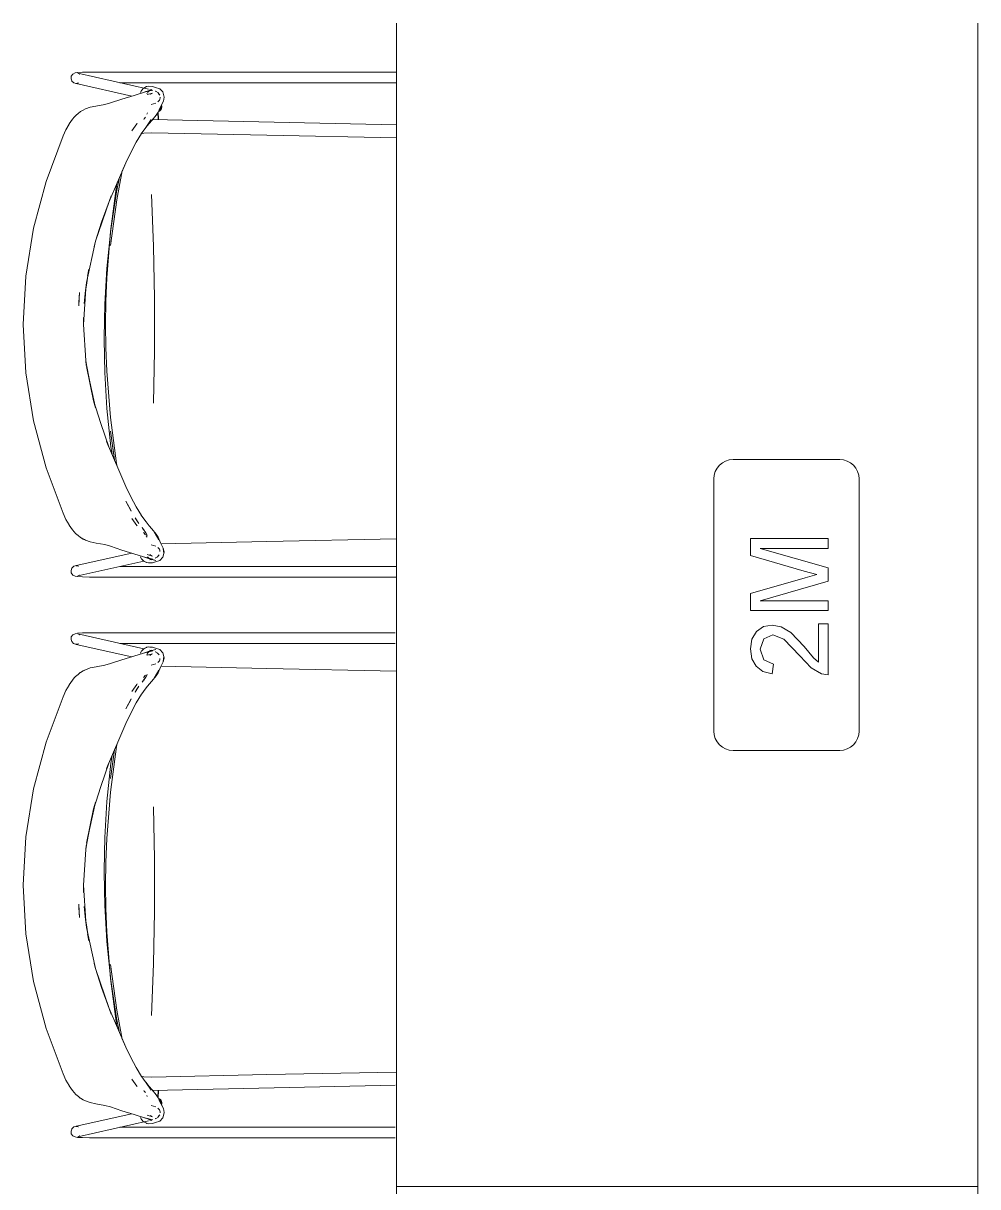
# Model space of a CAD drawing. Header units: millimetres. Extents: x 79795 to 317870, y -36033 to 97293.
# Drawn here: x 191839 to 192824, y 31707 to 32907 of the extents above; entities that cross this region are included whole.
import ezdxf

# ---------------------------------------------------------------- set-up
doc = ezdxf.new("R2010")
doc.units = ezdxf.units.MM
doc.header["$MEASUREMENT"] = 0
doc.layers.add('G-IMPT', color=8, linetype='CONTINUOUS', lineweight=9)
doc.layers.add('I-FURN', color=8, linetype='CONTINUOUS', lineweight=9)

msp = doc.modelspace()

# ---------------------------------------------------------------- linework, layer by layer
at = {"layer": 'G-IMPT'}
for p, q in [((191892.8, 32856.2), (191890.4, 32855)), ((191895.2, 32856.5), (191892.8, 32856.2)), ((191900.4, 32856.8), (191895.2, 32856.5)), ((191907.6, 32857), (191900.4, 32856.8)), ((191907.6, 32857), (191913.9, 32857)), ((192224.4, 32857), (191913.9, 32857)), ((191888.6, 32850.2), (191888.9, 32852.8)), ((191888.6, 32850.2), (191889.3, 32848)), ((191890.4, 32855), (191888.9, 32852.8)), ((191889.6, 32847.7), (191889.3, 32848)), ((191889.6, 32847.7), (191891.4, 32845.9)), ((191891.4, 32845.9), (191891.1, 32846.2)), ((191893.9, 32845.1), (191891.4, 32845.9)), ((191896.2, 32845.8), (191893.7, 32845.3)), ((191896, 32845.7), (191893.7, 32845.3)), ((191893.9, 32845.1), (191951.5, 32832.2)), ((191968.4, 32839.5), (191895.5, 32855.9)), ((191895.5, 32855.9), (191897.6, 32854.9)), ((191897.4, 32855.1), (191897.6, 32854.9)), ((192224.4, 32846.1), (191939, 32846.1)), ((191953.6, 32832.9), (191941.2, 32829)), ((191965.4, 32836.7), (191953.6, 32832.9)), ((191960.4, 32836.1), (191961.6, 32838.5)), ((191960.4, 32836), (191961.6, 32838.5)), ((191961.5, 32838.3), (191960.4, 32836)), ((191960.4, 32836.1), (191960.4, 32836)), ((191961.5, 32838.3), (191961.6, 32838.5)), ((191963.4, 32840.4), (191961.6, 32838.5)), ((191963.4, 32840.4), (191963.7, 32840.6)), ((191966.6, 32842), (191963.7, 32840.6)), ((191972.9, 32838.5), (191964.7, 32836.5)), ((191970.6, 32838.4), (191964.7, 32836.5)), ((191965.4, 32836.7), (191972.9, 32838.5)), ((191966.9, 32842.1), (191966.6, 32842)), ((191966.9, 32842.1), (191968.6, 32842.4)), ((191967, 32834.6), (191967.7, 32836)), ((191972.8, 32835.4), (191967.3, 32833.8)), ((191969.4, 32837.8), (191968, 32836.3)), ((191968.3, 32837.6), (191971.5, 32839.1)), ((191968.3, 32837.6), (191970.6, 32838.4)), ((191972.6, 32842.2), (191968.6, 32842.4)), ((191969.4, 32837.8), (191971.5, 32839.1)), ((191971.9, 32838.7), (191969.9, 32839.2)), ((191970.5, 32834.1), (191971.5, 32835.1)), ((191970.5, 32834.1), (191971.1, 32834.8)), ((191972.8, 32835.4), (191970.7, 32834.4)), ((191971.5, 32835.1), (191970.7, 32834.4)), ((191972.6, 32842.2), (191975.8, 32841.2)), ((191975.4, 32837.5), (191977.1, 32836.7)), ((191980.1, 32839.8), (191975.8, 32841.2)), ((191975.9, 32837.2), (191977.1, 32836.7)), ((191979.9, 32833.8), (191977.7, 32836.4)), ((191978.9, 32834.8), (191980.1, 32833.2)), ((191978.9, 32834.8), (191979.3, 32834.3)), ((191980.1, 32833.2), (191979.3, 32834.3)), ((191980.1, 32839.8), (191983.2, 32836.6)), ((191983.2, 32836.6), (191983.7, 32835.2)), ((191983.7, 32835.2), (191984.8, 32831)), ((191903.4, 32819), (191908.3, 32820.8)), ((191914.3, 32821.9), (191908.3, 32820.8)), ((191914.3, 32821.9), (191923.6, 32823.5)), ((191923.6, 32823.5), (191929.2, 32825.2)), ((191941.2, 32829), (191929.2, 32825.2)), ((191976.2, 32824.9), (191971.4, 32823.6)), ((191979.8, 32828.2), (191978.1, 32826.3)), ((191978.4, 32815.7), (191980.6, 32820.5)), ((191984, 32827), (191979.6, 32818.5)), ((191980.6, 32820.5), (191979.6, 32818.5)), ((191979.8, 32828.2), (191980.1, 32828.7)), ((191980.1, 32828.7), (191980.5, 32830.7)), ((191980.6, 32831.3), (191980.5, 32830.7)), ((191984, 32827), (191984.8, 32831)), ((191886.8, 32803.5), (191890.2, 32808.3)), ((191890.2, 32808.3), (191891.9, 32810.4)), ((191893.7, 32812.3), (191891.9, 32810.4)), ((191896.2, 32814.5), (191893.7, 32812.3)), ((191898.1, 32816), (191896.2, 32814.5)), ((191898.1, 32816), (191898.5, 32816.3)), ((191898.5, 32816.3), (191901.1, 32817.8)), ((191903.4, 32819), (191901.1, 32817.8)), ((191963.8, 32808.2), (191964.2, 32808.8)), ((191965.3, 32810.4), (191964.2, 32808.8)), ((191967, 32813.5), (191967.5, 32814.9)), ((191976.4, 32812.6), (191972.1, 32807.2)), ((191972.5, 32808.2), (192145.4, 32804.3)), ((191978.4, 32815.7), (191976.4, 32812.6)), ((191978.2, 32815.3), (191978.5, 32808)), ((191978.2, 32815.3), (191978.5, 32808)), ((191978.9, 32808.3), (191978.6, 32816.1)), ((191880.6, 32791.2), (191883.4, 32797.6)), ((191883.4, 32797.6), (191886.6, 32803.2)), ((191886.8, 32803.5), (191886.6, 32803.2)), ((191956.5, 32803.8), (191951.2, 32796.5)), ((191956.8, 32804.3), (191956.5, 32803.8)), ((191966.2, 32800.2), (191960.7, 32792.9)), ((191971.3, 32808), (191965.7, 32799.7)), ((191969.2, 32804), (191965.7, 32799.7)), ((191971.3, 32808), (191966.2, 32800.2)), ((191969.2, 32804), (191972.1, 32807.2)), ((192224.4, 32802.7), (192145.4, 32804.3)), ((191863, 32744.3), (191880.6, 32791.2)), ((191950.4, 32774.2), (191955.9, 32784.7)), ((191955.9, 32784.7), (191961.3, 32793.6)), ((191960.7, 32793.4), (191963.6, 32794.1)), ((191960.7, 32792.9), (191961.3, 32793.6)), ((191963.6, 32794.1), (191971.9, 32794.5)), ((191971.9, 32794.5), (192090.8, 32791.8)), ((192224.4, 32789.1), (192090.8, 32791.8)), ((191950.4, 32774.2), (191945.2, 32763.6)), ((191927.9, 32723.6), (191945.1, 32763.6)), ((191941, 32754.3), (191945.1, 32763.6)), ((191941, 32754.3), (191945.2, 32763.6)), ((191935.7, 32733.5), (191938.6, 32748.6)), ((191935.8, 32725.3), (191941.5, 32755.2)), ((191941.5, 32755.2), (191935.9, 32725.4)), ((191850, 32695.9), (191863, 32744.3)), ((191929.2, 32692.5), (191935.6, 32739.8)), ((191935.6, 32739.8), (191936.2, 32743)), ((191930.1, 32729.4), (191927.9, 32723.6)), ((191930.1, 32729.4), (191927.9, 32723.7)), ((191929.4, 32678.1), (191935.9, 32725.4)), ((191935.8, 32725.3), (191929.4, 32678.1)), ((191935.7, 32733.5), (191929.8, 32694.3)), ((191971.5, 32730.7), (191973.6, 32677.5)), ((191927.9, 32723.6), (191913.8, 32682.5)), ((191927.9, 32723.7), (191919.9, 32702.2)), ((191927.9, 32723.6), (191919.9, 32702.2)), ((191913.8, 32682.5), (191919.9, 32702.2)), ((191919.9, 32702.2), (191913.9, 32682.5)), ((191850, 32695.9), (191841.9, 32646.5)), ((191925.4, 32644.7), (191929.2, 32692.5)), ((191929.8, 32694.3), (191925.7, 32654.6)), ((191904.5, 32640), (191913.8, 32682.5)), ((191913.8, 32682.5), (191912.4, 32677.3)), ((191912.4, 32677.3), (191913.9, 32682.5)), ((191974.6, 32623.6), (191973.6, 32677.5)), ((191907, 32653.8), (191904.9, 32639.7)), ((191907, 32653.8), (191905.7, 32646.6)), ((191925.7, 32654.6), (191923.6, 32617.5)), ((191839.3, 32596.6), (191841.9, 32646.5)), ((191925.4, 32644.7), (191924.4, 32620.7)), ((191897.3, 32629.7), (191896.6, 32616.1)), ((191896.7, 32619.5), (191897.3, 32629.7)), ((191901.5, 32596.6), (191903.8, 32633.5)), ((191904.5, 32640), (191902.1, 32618.3)), ((191902.1, 32618.3), (191903.2, 32628.6)), ((191904.5, 32640), (191903.2, 32628.6)), ((191904.9, 32639.7), (191903.2, 32628.6)), ((191903.8, 32633.5), (191903.2, 32628.6)), ((191923.6, 32617.5), (191923.2, 32601.2)), ((191924.4, 32620.7), (191924.1, 32596.6)), ((191974.6, 32623.6), (191974.6, 32569.6)), ((191901.5, 32596.6), (191901.6, 32604)), ((191901.5, 32596.6), (191901.6, 32604)), ((191839.3, 32596.6), (191841.9, 32546.7)), ((191903.9, 32559.6), (191901.5, 32596.6)), ((191923.2, 32601.2), (191922.8, 32582.4)), ((191924.1, 32596.6), (191924.4, 32572.5)), ((191923.2, 32563.5), (191922.8, 32582.4)), ((191925.4, 32548.5), (191924.4, 32572.5)), ((191973.6, 32515.6), (191974.6, 32569.6)), ((191903.8, 32559.6), (191904.9, 32553.3)), ((191903.8, 32559.6), (191904.2, 32556.4)), ((191903.9, 32559.6), (191904.4, 32554.3)), ((191923.2, 32563.5), (191923.6, 32547.2)), ((191850, 32497.3), (191841.9, 32546.7)), ((191913.8, 32510.7), (191904.5, 32553.2)), ((191911.9, 32517.8), (191904.5, 32553.2)), ((191904.9, 32553.3), (191911.9, 32517.8)), ((191925.7, 32510.2), (191923.6, 32547.2)), ((191929.2, 32500.6), (191925.4, 32548.5)), ((191913.8, 32510.7), (191911.9, 32517.8)), ((191911.9, 32517.8), (191914.1, 32510.8)), ((191919.3, 32494.6), (191914.1, 32510.8)), ((191925.7, 32510.2), (191929.8, 32470.4)), ((191863, 32448.9), (191850, 32497.3)), ((191929.2, 32500.6), (191935.6, 32453.4)), ((191919.3, 32494.6), (191927.9, 32469.5)), ((191933.4, 32457), (191929.4, 32486.6)), ((191933.4, 32456.9), (191929.4, 32486.6)), ((191927.9, 32469.5), (191925.3, 32476)), ((191945.2, 32429.6), (191925.3, 32476)), ((191930.9, 32462.8), (191929.8, 32470.4)), ((191863, 32448.9), (191880.5, 32402.1)), ((191935.6, 32453.4), (191936.1, 32450.7)), ((191945.2, 32429.6), (191950.4, 32419)), ((191950.7, 32404.2), (191945.2, 32414.6)), ((191945.2, 32414.6), (191950.2, 32405.1)), ((191950.4, 32419), (191955.9, 32408.5)), ((191880.5, 32402.1), (191883.4, 32395.6)), ((191950.7, 32404.2), (191950.2, 32405.1)), ((191961.3, 32399.6), (191955.9, 32408.5)), ((191966.2, 32393), (191960.7, 32400.3)), ((191961.3, 32399.6), (191960.7, 32400.3)), ((191886.6, 32390), (191883.4, 32395.6)), ((191886.6, 32390), (191886.8, 32389.7)), ((191890.2, 32384.8), (191886.8, 32389.7)), ((191951.2, 32396.7), (191956.5, 32389.4)), ((191958.7, 32391.4), (191954.7, 32397.3)), ((191954.7, 32397.3), (191956, 32395.4)), ((191958.7, 32391.4), (191956, 32395.4)), ((191956.8, 32388.9), (191956.5, 32389.4)), ((191966.2, 32393), (191969.2, 32389.2)), ((191972.1, 32386), (191969.2, 32389.2)), ((191890.2, 32384.8), (191891.9, 32382.8)), ((191893.7, 32380.9), (191891.9, 32382.8)), ((191893.7, 32380.9), (191894.3, 32380.4)), ((191896.2, 32378.7), (191894.3, 32380.4)), ((191898.1, 32377.2), (191896.2, 32378.7)), ((191902.4, 32374.8), (191898.1, 32377.2)), ((191898.1, 32377.2), (191898.5, 32376.9)), ((191898.1, 32377.2), (191903.4, 32374.2)), ((191898.5, 32376.9), (191901.1, 32375.4)), ((191962.3, 32386.6), (191961.9, 32387.2)), ((191964, 32384.1), (191961.9, 32387.2)), ((191962.3, 32386.6), (191964, 32384.1)), ((191965.5, 32379.9), (191963.3, 32382.3)), ((191965.6, 32382.2), (191963.8, 32385)), ((191964.2, 32384.4), (191963.8, 32385)), ((191965.6, 32382.2), (191964.2, 32384.4)), ((191965.6, 32382.2), (191965.3, 32382.8)), ((191967.2, 32379), (191965.3, 32382.8)), ((191965.6, 32382.2), (191967.2, 32379)), ((191966.3, 32378.7), (191967.1, 32377.5)), ((191976.4, 32380.6), (191972.1, 32386)), ((191976.6, 32379.3), (191974.3, 32383)), ((191974.3, 32383), (191979.1, 32374.7)), ((191978.4, 32377.5), (191976.4, 32380.6)), ((191976.6, 32379.3), (191979.1, 32374.7)), ((191978.4, 32377.5), (191980.9, 32371.4)), ((191901.1, 32375.4), (191903.4, 32374.2)), ((191902.4, 32374.8), (191903.4, 32374.2)), ((191908.3, 32372.4), (191903.4, 32374.2)), ((191914.4, 32371.3), (191908.3, 32372.4)), ((191923.6, 32369.7), (191914.4, 32371.3)), ((191923.6, 32369.7), (191929.2, 32368)), ((191929.2, 32368), (191941.2, 32364.1)), ((191941.2, 32364.1), (191962.3, 32357.4)), ((191976.2, 32368.2), (191971.4, 32369.6)), ((191979.8, 32365), (191978.3, 32366.7)), ((191979.8, 32365), (191980.3, 32364.1)), ((191980.4, 32362.5), (191980.3, 32364.1)), ((191983.9, 32365.4), (191980.9, 32371.4)), ((191981.4, 32370.4), (192090.8, 32372.9)), ((191984.8, 32362.2), (191983.6, 32365.8)), ((191984.4, 32360.8), (191983.6, 32365.8)), ((191984.4, 32360.8), (191983.9, 32365.4)), ((192090.8, 32372.9), (192224.4, 32375.6)), ((191951.3, 32361), (191893.9, 32348.1)), ((191895.5, 32337.3), (191963.7, 32352.6)), ((191960.4, 32357.1), (191960.4, 32357.2)), ((191960.4, 32357.1), (191961.5, 32354.8)), ((191961.5, 32354.8), (191961.6, 32354.6)), ((191963.7, 32352.6), (191961.6, 32354.6)), ((191961.9, 32354.4), (191963.4, 32352.7)), ((191961.9, 32354.4), (191963.7, 32352.6)), ((191970.6, 32354.8), (191962.3, 32357.4)), ((191966.9, 32351.1), (191963.4, 32352.7)), ((191963.4, 32352.7), (191966.6, 32351.1)), ((191963.4, 32352.7), (191963.7, 32352.6)), ((191966.9, 32351.1), (191963.7, 32352.6)), ((191972.9, 32354.7), (191964.8, 32356.7)), ((191964.8, 32356.7), (191966, 32356.4)), ((191972.9, 32354.7), (191966, 32356.4)), ((191972.8, 32357.8), (191967.3, 32359.4)), ((191969.4, 32355.4), (191967.7, 32357.2)), ((191971.5, 32354), (191968.3, 32355.6)), ((191976.2, 32353.2), (191968.3, 32355.6)), ((191971.5, 32354), (191969.4, 32355.4)), ((191969.9, 32354), (191971.8, 32354.5)), ((191971.5, 32358.1), (191970.1, 32359.5)), ((191970.1, 32359.5), (191971, 32358.4)), ((191971.5, 32358.1), (191970.4, 32359)), ((191972.8, 32357.8), (191970.4, 32359)), ((191976.2, 32353.2), (191970.6, 32354.8)), ((191975.8, 32352), (191972.6, 32351)), ((191977.1, 32356.4), (191975.5, 32355.7)), ((191975.8, 32352), (191980.1, 32353.4)), ((191975.9, 32356), (191977.1, 32356.4)), ((191979.6, 32359), (191977.6, 32356.7)), ((191983.2, 32356.6), (191980.1, 32353.4)), ((191983.7, 32357.9), (191983.2, 32356.6)), ((191984.8, 32362.2), (191983.7, 32357.9)), ((191889.3, 32345.2), (191888.6, 32343)), ((191888.9, 32340.4), (191888.6, 32343)), ((191890.4, 32338.2), (191888.9, 32340.4)), ((191889.3, 32345.2), (191891.1, 32347)), ((191891.4, 32347.3), (191891.1, 32347)), ((191893.9, 32348.1), (191891.4, 32347.3)), ((191896.2, 32347.4), (191893.7, 32347.9)), ((191896, 32347.5), (191893.7, 32347.9)), ((191939, 32347.1), (192224.4, 32347.1)), ((191966.9, 32351.1), (191966.6, 32351.1)), ((191966.9, 32351.1), (191968.6, 32350.8)), ((191969.8, 32350.9), (191968.6, 32350.8)), ((191972.6, 32351), (191969.8, 32350.9)), ((191892.8, 32337), (191890.4, 32338.2)), ((191892.8, 32337), (191895.2, 32336.7)), ((191895.2, 32336.7), (191900.4, 32336.4)), ((191895.5, 32337.3), (191897.6, 32338.3)), ((191897.6, 32338.3), (191897.4, 32338.1)), ((191900.4, 32336.4), (191907.6, 32336.2)), ((191913.9, 32336.2), (191907.6, 32336.2)), ((192224.4, 32336.2), (191913.9, 32336.2)), ((191888.9, 32274.5), (191888.6, 32271.8)), ((191889.3, 32269.7), (191888.6, 32271.8)), ((191890.4, 32276.6), (191888.9, 32274.5)), ((191889.3, 32269.7), (191891.1, 32267.8)), ((191892.8, 32277.8), (191890.4, 32276.6)), ((191892.8, 32277.8), (191895.2, 32278.2)), ((191895.2, 32278.2), (191900.4, 32278.5)), ((191895.5, 32277.6), (191963.7, 32262.2)), ((191895.5, 32277.6), (191897.6, 32276.6)), ((191897.6, 32276.6), (191897.4, 32276.8)), ((191900.4, 32278.5), (191907.6, 32278.6)), ((191913.9, 32278.7), (191907.6, 32278.6)), ((192223.3, 32278.7), (191913.9, 32278.7)), ((191891.4, 32267.5), (191891.1, 32267.8)), ((191893.9, 32266.7), (191891.4, 32267.5)), ((191896.2, 32267.4), (191893.7, 32267)), ((191896, 32267.3), (191893.7, 32267)), ((191951.3, 32253.9), (191893.9, 32266.7)), ((191939, 32267.8), (192223.3, 32267.8)), ((191941.2, 32250.7), (191962.3, 32257.5)), ((191960.4, 32257.8), (191961.5, 32260)), ((191960.4, 32257.8), (191960.4, 32257.6)), ((191961.5, 32260), (191961.6, 32260.2)), ((191963.7, 32262.3), (191961.6, 32260.2)), ((191961.9, 32260.5), (191963.7, 32262.3)), ((191961.9, 32260.5), (191963.4, 32262.1)), ((191970.6, 32260), (191962.3, 32257.5)), ((191966.9, 32263.8), (191963.4, 32262.1)), ((191963.4, 32262.1), (191966.6, 32263.7)), ((191963.4, 32262.1), (191963.7, 32262.3)), ((191966.9, 32263.8), (191963.7, 32262.3)), ((191972.9, 32260.2), (191964.8, 32258.1)), ((191964.8, 32258.1), (191966, 32258.5)), ((191972.9, 32260.2), (191966, 32258.5)), ((191966.9, 32263.8), (191966.6, 32263.7)), ((191966.8, 32255.8), (191967.7, 32257.7)), ((191966.9, 32263.8), (191968.6, 32264.1)), ((191972.8, 32257), (191967.3, 32255.5)), ((191969.4, 32259.5), (191967.7, 32257.7)), ((191976.2, 32261.6), (191968.3, 32259.3)), ((191971.5, 32260.8), (191968.3, 32259.3)), ((191969.8, 32264), (191968.6, 32264.1)), ((191971.5, 32260.8), (191969.4, 32259.5)), ((191972.6, 32263.8), (191969.8, 32264)), ((191969.9, 32260.8), (191971.8, 32260.4)), ((191971.5, 32256.8), (191970.1, 32255.3)), ((191970.1, 32255.3), (191971, 32256.4)), ((191972.8, 32257), (191970.4, 32255.8)), ((191971.5, 32256.8), (191970.4, 32255.8)), ((191976.2, 32261.6), (191970.6, 32260)), ((191975.8, 32262.8), (191972.6, 32263.8)), ((191977.1, 32258.4), (191975.5, 32259.2)), ((191975.8, 32262.8), (191980.1, 32261.5)), ((191975.9, 32258.9), (191977.1, 32258.4)), ((191979.6, 32255.9), (191977.6, 32258.1)), ((191983.2, 32258.2), (191980.1, 32261.5)), ((191983.7, 32256.9), (191983.2, 32258.2)), ((191984.8, 32252.7), (191983.7, 32256.9)), ((191923.6, 32245.2), (191914.4, 32243.6)), ((191923.6, 32245.2), (191929.2, 32246.9)), ((191929.2, 32246.9), (191941.2, 32250.7)), ((191976.2, 32246.6), (191971.4, 32245.3)), ((191979.8, 32249.8), (191978.3, 32248.2)), ((191979.8, 32249.8), (191980.3, 32250.8)), ((191980.4, 32252.3), (191980.3, 32250.8)), ((191983.9, 32249.4), (191980.9, 32243.4)), ((191981.4, 32244.4), (192090.8, 32241.9)), ((191984.4, 32254.1), (191983.6, 32249)), ((191984.8, 32252.7), (191983.6, 32249)), ((191984.4, 32254.1), (191983.9, 32249.4)), ((191890.2, 32230), (191891.9, 32232.1)), ((191893.7, 32233.9), (191891.9, 32232.1)), ((191893.7, 32233.9), (191894.3, 32234.4)), ((191896.2, 32236.2), (191894.3, 32234.4)), ((191898.1, 32237.7), (191896.2, 32236.2)), ((191898.1, 32237.7), (191903.4, 32240.6)), ((191902.4, 32240.1), (191898.1, 32237.7)), ((191898.1, 32237.7), (191898.5, 32237.9)), ((191898.5, 32237.9), (191901.1, 32239.4)), ((191901.1, 32239.4), (191903.4, 32240.6)), ((191902.4, 32240.1), (191903.4, 32240.6)), ((191908.3, 32242.4), (191903.4, 32240.6)), ((191914.4, 32243.6), (191908.3, 32242.4)), ((191965.5, 32234.9), (191963.3, 32232.5)), ((191965.6, 32232.6), (191963.8, 32229.9)), ((191965.6, 32232.6), (191964.2, 32230.4)), ((191967.2, 32235.8), (191965.3, 32232)), ((191965.6, 32232.6), (191965.3, 32232)), ((191965.6, 32232.6), (191967.2, 32235.8)), ((191976.4, 32234.3), (191972.1, 32228.8)), ((191974.3, 32231.9), (191979.1, 32240.2)), ((191976.6, 32235.5), (191974.3, 32231.9)), ((191978.4, 32237.3), (191976.4, 32234.3)), ((191976.6, 32235.5), (191979.1, 32240.2)), ((191978.4, 32237.3), (191980.9, 32243.4)), ((192090.8, 32241.9), (192224.4, 32239.2)), ((191886.6, 32224.8), (191883.4, 32219.2)), ((191886.6, 32224.8), (191886.8, 32225.1)), ((191890.2, 32230), (191886.8, 32225.1)), ((191951.2, 32218.2), (191956.5, 32225.5)), ((191958.7, 32223.5), (191954.7, 32217.5)), ((191958.7, 32223.5), (191956, 32219.5)), ((191956.8, 32226), (191956.5, 32225.5)), ((191966.2, 32221.9), (191960.7, 32214.5)), ((191964, 32230.8), (191961.9, 32227.7)), ((191962.3, 32228.3), (191961.9, 32227.7)), ((191962.3, 32228.3), (191964, 32230.8)), ((191964.2, 32230.4), (191963.8, 32229.9)), ((191966.2, 32221.9), (191969.2, 32225.6)), ((191972.1, 32228.8), (191969.2, 32225.6)), ((191863, 32166), (191880.5, 32212.7)), ((191880.5, 32212.7), (191883.4, 32219.2)), ((191950.7, 32210.7), (191945.2, 32200.3)), ((191945.2, 32200.3), (191950.2, 32209.7)), ((191950.7, 32210.7), (191950.2, 32209.7)), ((191954.7, 32217.5), (191956, 32219.5)), ((191961.3, 32215.3), (191955.9, 32206.3)), ((191961.3, 32215.3), (191960.7, 32214.5)), ((191950.4, 32195.9), (191955.9, 32206.3)), ((191945.2, 32185.3), (191925.3, 32138.9)), ((191945.2, 32185.3), (191950.4, 32195.9)), ((191863, 32166), (191850, 32117.6)), ((191929.2, 32114.2), (191935.6, 32161.5)), ((191935.6, 32161.5), (191936.1, 32164.1)), ((191933.4, 32157.9), (191929.4, 32128.3)), ((191933.4, 32157.9), (191929.4, 32128.3)), ((191930.9, 32152.1), (191929.8, 32144.4)), ((191919.3, 32120.3), (191927.9, 32145.3)), ((191927.9, 32145.3), (191925.3, 32138.9)), ((191925.7, 32104.7), (191929.8, 32144.4)), ((191850, 32117.6), (191841.9, 32068.2)), ((191919.3, 32120.3), (191914.1, 32104.1)), ((191929.2, 32114.2), (191925.4, 32066.4)), ((191913.8, 32104.1), (191904.5, 32061.6)), ((191913.8, 32104.1), (191911.9, 32097.1)), ((191911.9, 32097.1), (191914.1, 32104.1)), ((191925.7, 32104.7), (191923.6, 32067.6)), ((191911.9, 32097.1), (191904.5, 32061.6)), ((191904.9, 32061.6), (191911.9, 32097.1)), ((191973.6, 32099.2), (191974.6, 32045.3)), ((191839.3, 32018.3), (191841.9, 32068.2)), ((191923.2, 32051.3), (191923.6, 32067.6)), ((191925.4, 32066.4), (191924.4, 32042.3)), ((191903.9, 32055.2), (191901.5, 32018.3)), ((191903.8, 32055.2), (191904.9, 32061.6)), ((191903.8, 32055.2), (191904.2, 32058.7)), ((191903.9, 32055.2), (191904.3, 32059.4)), ((191923.2, 32051.3), (191922.8, 32032.5)), ((191924.1, 32018.3), (191924.4, 32042.3)), ((191974.6, 31991.2), (191974.6, 32045.3)), ((191923.2, 32013.6), (191922.8, 32032.5)), ((191839.3, 32018.3), (191841.9, 31968.3)), ((191901.5, 32018.3), (191903.8, 31981.3)), ((191901.5, 32018.3), (191901.6, 32010.8)), ((191901.5, 32018.3), (191901.6, 32010.8)), ((191924.4, 31994.2), (191924.1, 32018.3)), ((191923.6, 31997.3), (191923.2, 32013.6)), ((191897.3, 31985.2), (191896.6, 31998.8)), ((191896.7, 31995.4), (191897.3, 31985.2)), ((191904.5, 31974.9), (191902.1, 31996.5)), ((191902.1, 31996.5), (191903.2, 31986.2)), ((191925.7, 31960.3), (191923.6, 31997.3)), ((191925.4, 31970.1), (191924.4, 31994.2)), ((191903.8, 31981.3), (191903.2, 31986.2)), ((191904.5, 31974.9), (191903.2, 31986.2)), ((191904.9, 31975.2), (191903.2, 31986.2)), ((191974.6, 31991.2), (191973.6, 31937.3)), ((191850, 31919), (191841.9, 31968.3)), ((191904.5, 31974.9), (191913.8, 31932.4)), ((191907, 31961.1), (191904.9, 31975.2)), ((191907, 31961.1), (191905.7, 31968.2)), ((191925.4, 31970.1), (191929.2, 31922.3)), ((191929.8, 31920.5), (191925.7, 31960.3)), ((191913.8, 31932.4), (191912.4, 31937.6)), ((191912.4, 31937.6), (191913.9, 31932.4)), ((191927.9, 31891.2), (191913.8, 31932.4)), ((191913.8, 31932.4), (191919.9, 31912.7)), ((191919.9, 31912.7), (191913.9, 31932.4)), ((191935.8, 31889.6), (191929.4, 31936.7)), ((191929.4, 31936.7), (191935.9, 31889.4)), ((191971.5, 31884.1), (191973.6, 31937.3)), ((191929.2, 31922.3), (191935.6, 31875)), ((191935.7, 31881.4), (191929.8, 31920.5)), ((191850, 31919), (191863, 31870.5)), ((191927.9, 31891.2), (191919.9, 31912.7)), ((191927.9, 31891.2), (191919.9, 31912.7)), ((191930.1, 31885.4), (191927.9, 31891.2)), ((191930.1, 31885.4), (191927.9, 31891.2)), ((191927.9, 31891.2), (191945.1, 31851.2)), ((191935.8, 31889.6), (191941.5, 31859.7)), ((191941.5, 31859.7), (191935.9, 31889.4)), ((191935.6, 31875), (191936.2, 31871.8)), ((191935.7, 31881.4), (191938.6, 31866.2)), ((191863, 31870.5), (191880.6, 31823.7)), ((191941, 31860.6), (191945.1, 31851.2)), ((191941, 31860.6), (191945.2, 31851.2)), ((191950.4, 31840.6), (191945.2, 31851.2)), ((191950.4, 31840.6), (191955.9, 31830.2)), ((191955.9, 31830.2), (191961.3, 31821.2)), ((192224.4, 31825.7), (192090.8, 31823)), ((191880.6, 31823.7), (191883.4, 31817.3)), ((191883.4, 31817.3), (191886.6, 31811.7)), ((191956.5, 31811), (191951.2, 31818.4)), ((191966.2, 31814.6), (191960.7, 31822)), ((191960.7, 31822), (191961.3, 31821.2)), ((191960.7, 31821.5), (191963.6, 31820.8)), ((191963.6, 31820.8), (191971.9, 31820.3)), ((191971.3, 31806.9), (191965.7, 31815.1)), ((191969.2, 31810.9), (191965.7, 31815.1)), ((191971.3, 31806.9), (191966.2, 31814.6)), ((191971.9, 31820.3), (192090.8, 31823)), ((192223.3, 31812.2), (192145.4, 31810.5)), ((191886.8, 31811.4), (191886.6, 31811.7)), ((191886.8, 31811.4), (191890.2, 31806.5)), ((191890.2, 31806.5), (191891.9, 31804.4)), ((191893.7, 31802.6), (191891.9, 31804.4)), ((191896.2, 31800.4), (191893.7, 31802.6)), ((191898.1, 31798.8), (191896.2, 31800.4)), ((191956.8, 31810.6), (191956.5, 31811)), ((191963.8, 31806.7), (191964.2, 31806.1)), ((191965.3, 31804.5), (191964.2, 31806.1)), ((191967, 31801.3), (191967.3, 31800.5)), ((191969.2, 31810.9), (191972.1, 31807.7)), ((191976.4, 31802.3), (191972.1, 31807.7)), ((191972.5, 31806.7), (192145.4, 31810.5)), ((191978.4, 31799.2), (191976.4, 31802.3)), ((191978.2, 31800.5), (191978.5, 31806.8)), ((191978.2, 31800.5), (191978.5, 31806.8)), ((191978.9, 31806.9), (191978.6, 31798.8)), ((191898.1, 31798.8), (191898.5, 31798.6)), ((191898.5, 31798.6), (191901.1, 31797.1)), ((191903.4, 31795.9), (191901.1, 31797.1)), ((191903.4, 31795.9), (191908.3, 31794.1)), ((191914.3, 31793), (191908.3, 31794.1)), ((191914.3, 31793), (191923.6, 31791.3)), ((191923.6, 31791.3), (191929.2, 31789.7)), ((191941.2, 31785.8), (191929.2, 31789.7)), ((191976.2, 31789.9), (191971.4, 31791.2)), ((191979.8, 31786.7), (191978.1, 31788.5)), ((191978.4, 31799.2), (191980.6, 31794.3)), ((191984, 31787.9), (191979.6, 31796.3)), ((191980.6, 31794.3), (191979.6, 31796.3)), ((191893.9, 31769.8), (191951.5, 31782.6)), ((191953.6, 31781.9), (191941.2, 31785.8)), ((191965.4, 31778.1), (191953.6, 31781.9)), ((191960.4, 31778.8), (191960.4, 31778.9)), ((191961.5, 31776.5), (191960.4, 31778.9)), ((191960.4, 31778.9), (191961.6, 31776.3)), ((191960.4, 31778.8), (191961.6, 31776.3)), ((191961.5, 31776.5), (191961.6, 31776.3)), ((191963.4, 31774.4), (191961.6, 31776.3)), ((191970.6, 31776.5), (191964.7, 31778.3)), ((191972.9, 31776.3), (191964.7, 31778.3)), ((191965.4, 31778.1), (191972.9, 31776.3)), ((191972.8, 31779.5), (191967.3, 31781.1)), ((191968.3, 31777.2), (191970.6, 31776.5)), ((191968.3, 31777.2), (191971.5, 31775.7)), ((191969.4, 31777), (191971.5, 31775.7)), ((191971.9, 31776.1), (191969.9, 31775.7)), ((191970.5, 31780.8), (191971.5, 31779.7)), ((191970.5, 31780.8), (191971.1, 31780)), ((191972.8, 31779.5), (191970.7, 31780.5)), ((191971.5, 31779.7), (191970.7, 31780.5)), ((191975.4, 31777.3), (191977.1, 31778.1)), ((191975.9, 31777.7), (191977.1, 31778.1)), ((191979.9, 31781.1), (191977.7, 31778.4)), ((191978.9, 31780), (191980.1, 31781.6)), ((191978.9, 31780), (191979.3, 31780.6)), ((191980.1, 31781.6), (191979.3, 31780.6)), ((191979.8, 31786.7), (191980.1, 31786.1)), ((191980.1, 31786.1), (191980.5, 31784.2)), ((191980.1, 31775), (191983.2, 31778.3)), ((191980.6, 31783.6), (191980.5, 31784.2)), ((191983.2, 31778.3), (191983.7, 31779.6)), ((191983.7, 31779.6), (191984.8, 31783.8)), ((191984, 31787.9), (191984.8, 31783.8)), ((191888.6, 31764.7), (191889.3, 31766.8)), ((191888.6, 31764.7), (191888.9, 31762)), ((191889.6, 31767.1), (191889.3, 31766.8)), ((191889.6, 31767.1), (191891.4, 31769)), ((191891.4, 31769), (191891.1, 31768.7)), ((191893.9, 31769.8), (191891.4, 31769)), ((191896.2, 31769.1), (191893.7, 31769.5)), ((191896, 31769.2), (191893.7, 31769.5)), ((191968.4, 31775.4), (191895.5, 31758.9)), ((192223.3, 31768.7), (191939, 31768.7)), ((191963.4, 31774.4), (191963.7, 31774.2)), ((191966.6, 31772.8), (191963.7, 31774.2)), ((191966.9, 31772.7), (191966.6, 31772.8)), ((191966.9, 31772.7), (191968.6, 31772.4)), ((191972.6, 31772.7), (191968.6, 31772.4)), ((191972.6, 31772.7), (191975.8, 31773.7)), ((191980.1, 31775), (191975.8, 31773.7)), ((191890.4, 31759.9), (191888.9, 31762)), ((191892.8, 31758.7), (191890.4, 31759.9)), ((191895.2, 31758.3), (191892.8, 31758.7)), ((191900.4, 31758.1), (191895.2, 31758.3)), ((191895.5, 31758.9), (191897.6, 31760)), ((191897.4, 31759.8), (191897.6, 31760)), ((191907.6, 31757.9), (191900.4, 31758.1)), ((191907.6, 31757.9), (191913.9, 31757.8)), ((192223.3, 31757.8), (191913.9, 31757.8))]:
    msp.add_line(p, q, dxfattribs=at)
at = {"layer": 'I-FURN'}
for p, q in [((192224.4, 32907.6), (192224.4, 31707.5)), ((192824.4, 31707.5), (192824.4, 32907.6)), ((191979.9, 32816.8), (191982.4, 32821.8)), ((191979.9, 32816.8), (191980.6, 32820.6)), ((191982.4, 32821.8), (191980.8, 32817.6)), ((191982.4, 32821.8), (191981.5, 32818.5)), ((191981.9, 32823.4), (191982.4, 32821.8)), ((191982.4, 32821.8), (191982.1, 32819.6)), ((191982.4, 32820.7), (191982.1, 32819.6)), ((191982.4, 32821.8), (191982.4, 32820.7)), ((191979.9, 32816.8), (191978.9, 32816.6)), ((191979.9, 32816.8), (191979.6, 32818.2)), ((191979.9, 32816.8), (191979.7, 32818.5)), ((191979.9, 32816.8), (191979.8, 32818.8)), ((191979.9, 32816.8), (191980.1, 32819.4)), ((191979.9, 32816.8), (191980.8, 32817.6)), ((191980.8, 32817.6), (191981.5, 32818.5)), ((191982.1, 32819.6), (191981.5, 32818.5)), ((192682, 32457.4), (192572, 32457.4)), ((192552, 32437.4), (192552, 32177.4)), ((192702, 32177.4), (192702, 32437.4)), ((192670.1, 32375.9), (192589.8, 32375.9)), ((192589.8, 32375.9), (192589.8, 32358.6)), ((192670.1, 32345.6), (192599.8, 32365.8)), ((192599.8, 32365.8), (192670.1, 32365.8)), ((192670.1, 32365.8), (192670.1, 32375.9)), ((192589.8, 32358.6), (192645.4, 32342.4)), ((192645.4, 32342.4), (192658.3, 32338.8)), ((192670.1, 32332), (192670.1, 32345.6)), ((192646.4, 32335.5), (192589.8, 32319.1)), ((192599.8, 32311.8), (192670.1, 32332)), ((192658.3, 32338.8), (192646.4, 32335.5)), ((192589.8, 32319.1), (192589.8, 32301.8)), ((192670.1, 32311.8), (192599.8, 32311.8)), ((192670.1, 32301.8), (192670.1, 32311.8)), ((192589.8, 32301.8), (192670.1, 32301.8)), ((192596.2, 32280.1), (192591.4, 32272.3)), ((192603.4, 32285.1), (192596.2, 32280.1)), ((192612.2, 32286.7), (192603.4, 32285.1)), ((192621.7, 32284.9), (192612.2, 32286.7)), ((192631.6, 32279), (192621.7, 32284.9)), ((192660.1, 32288), (192660.1, 32248.5)), ((192670.1, 32288), (192660.1, 32288)), ((192670.1, 32235.2), (192670.1, 32288)), ((192591.4, 32272.3), (192589.8, 32262.1)), ((192599.8, 32261.9), (192603.6, 32272.6)), ((192603.6, 32272.6), (192612.8, 32276.7)), ((192612.8, 32276.7), (192624.2, 32272.3)), ((192624.2, 32272.3), (192640.9, 32255)), ((192645.3, 32264.6), (192631.6, 32279)), ((192589.8, 32262.1), (192591.2, 32252)), ((192603.5, 32250.8), (192599.8, 32261.9)), ((192655, 32253), (192645.3, 32264.6)), ((192591.2, 32252), (192595.6, 32244.2)), ((192595.6, 32244.2), (192602.7, 32238.9)), ((192613.6, 32246.5), (192603.5, 32250.8)), ((192612.4, 32236.5), (192613.6, 32246.5)), ((192640.9, 32255), (192652.6, 32242.4)), ((192660.1, 32248.5), (192655, 32253)), ((192602.7, 32238.9), (192612.4, 32236.5)), ((192652.6, 32242.4), (192663.2, 32236.3)), ((192663.2, 32236.3), (192670.1, 32235.2)), ((192572, 32157.4), (192682, 32157.4)), ((191979.9, 31798), (191978.6, 31798.3)), ((191979.9, 31798), (191979.6, 31796.6)), ((191979.9, 31798), (191979.7, 31796.4)), ((191979.9, 31798), (191979.8, 31796)), ((191979.9, 31798), (191980.8, 31797.3)), ((191979.9, 31798), (191980.4, 31795.2)), ((191979.9, 31798), (191982.4, 31793)), ((191979.9, 31798), (191980.1, 31795.5)), ((191980.8, 31797.3), (191981.5, 31796.3)), ((191982.4, 31793), (191980.8, 31797.3)), ((191982.1, 31795.3), (191981.5, 31796.3)), ((191982.4, 31793), (191981.5, 31796.3)), ((191981.9, 31791.4), (191982.4, 31793)), ((191982.4, 31794.2), (191982.1, 31795.3)), ((191982.4, 31793), (191982.1, 31795.3)), ((191982.4, 31793), (191982.4, 31794.2)), ((192824.4, 31707.5), (192224.4, 31707.5)), ((192224.4, 31707.5), (192224.4, 30507.4)), ((192224.4, 31707.5), (192824.4, 31707.5)), ((192824.4, 30507.4), (192824.4, 31707.5))]:
    msp.add_line(p, q, dxfattribs=at)
for centre, start, end in [((192572, 32437.4), 90, 180), ((192682, 32437.4), 0, 90), ((192572, 32177.4), 180, 270), ((192682, 32177.4), 270, 0)]:
    msp.add_arc(centre, 20, start, end, dxfattribs=at)

doc.saveas('drawing.dxf')
